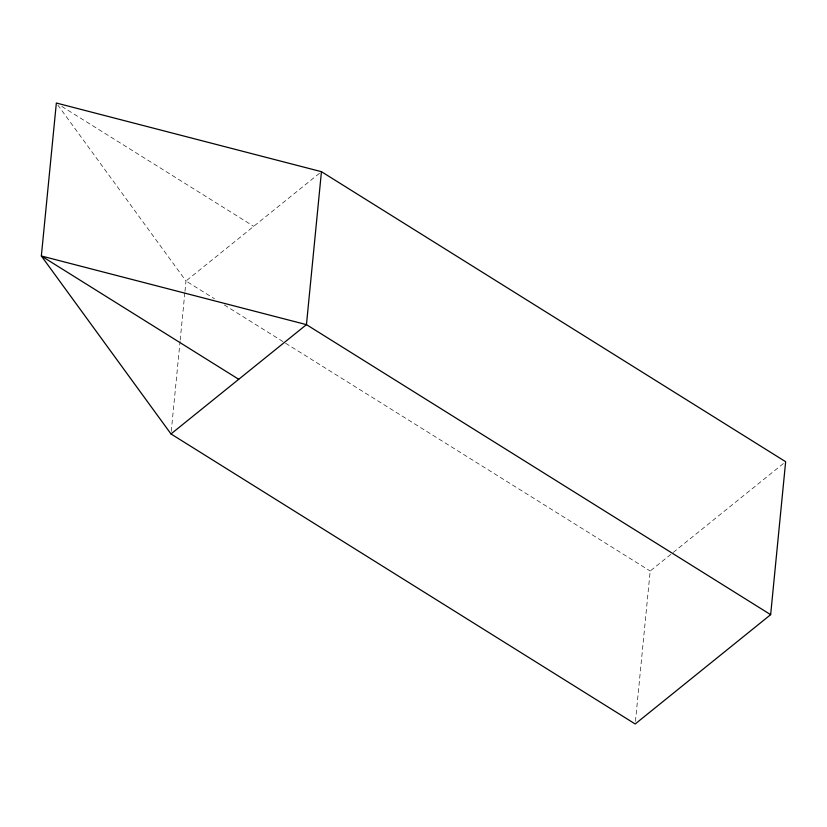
<?xml version="1.0" encoding="UTF-8"?>
<svg xmlns="http://www.w3.org/2000/svg" width="827" height="827" viewBox="0 0 827 827"><rect width="100%" height="100%" fill="white"/><g stroke="black" fill="none" stroke-linecap="round" stroke-linejoin="round"><path stroke-width="0.62" stroke-dasharray="4.13 3.1" d="M171.251 431.374L180.069 341.406M180.193 340.114L184.855 292.562M184.979 291.28L185.992 280.994L57.859 105.101M635.446 721.402L650.187 571.023L783.645 463.337M319.46 173.298L185.992 280.994L214.451 298.785M61.798 106.425L253.724 226.34M224.313 304.936L284.529 342.554M285.615 343.246L650.187 571.023"/><path stroke-width="1.24" d="M321.445 171.685L306.455 324.639L170.993 433.948L41.35 255.977L56.35 103.024L321.445 171.685L785.65 461.714L770.65 614.668L635.198 723.976L170.993 433.948M770.65 614.668L306.455 324.639L41.35 255.977L238.724 379.293"/></g></svg>
